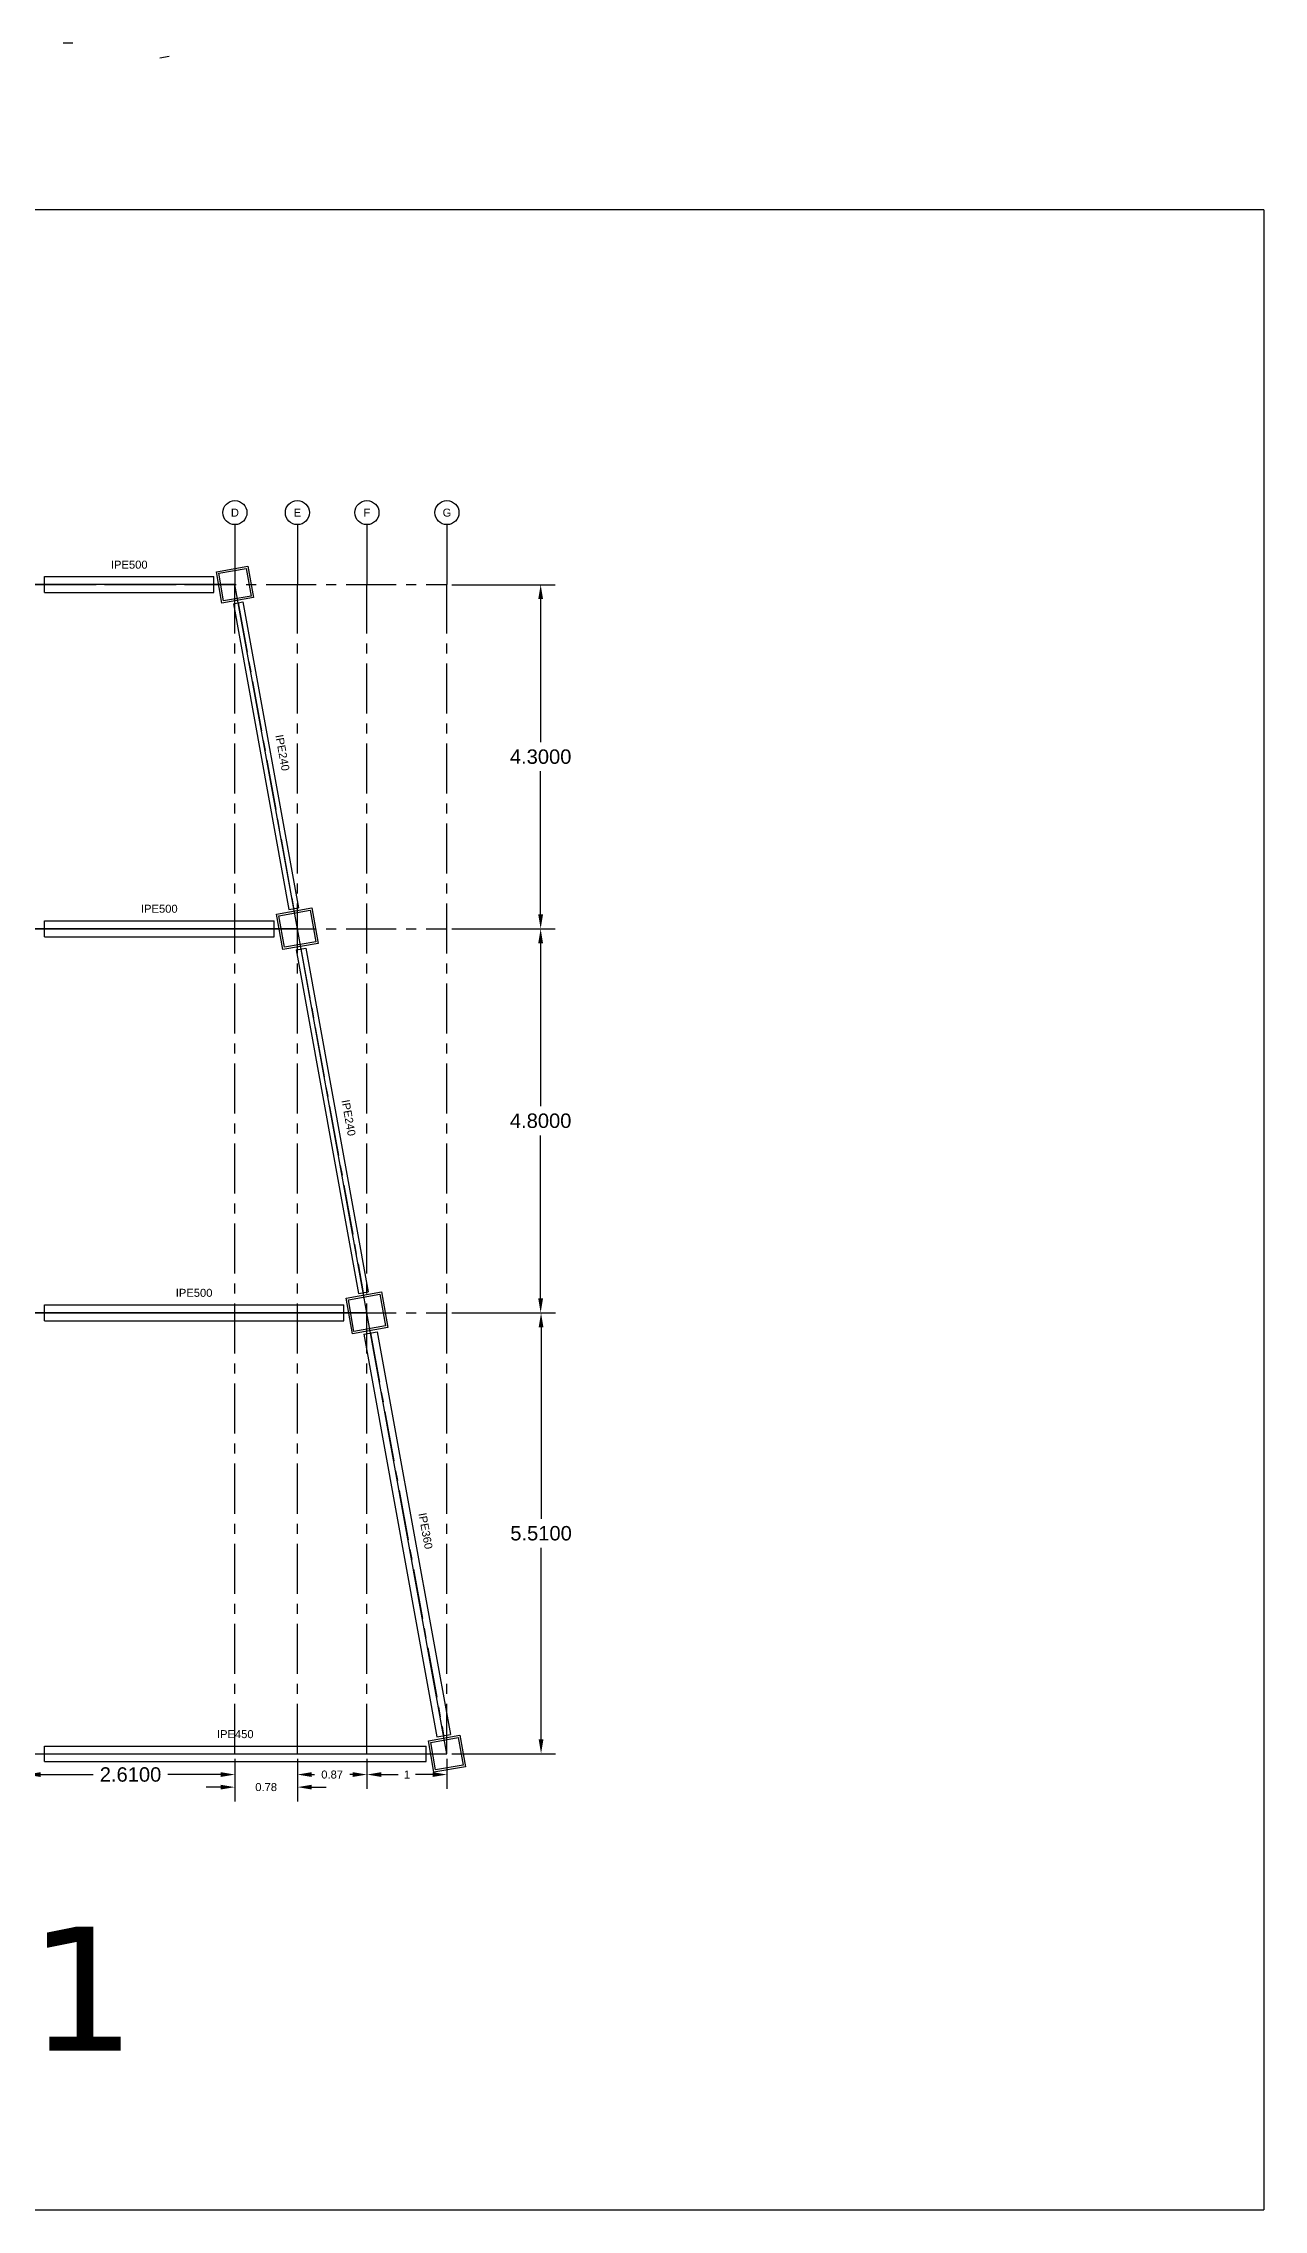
# Model space of a CAD drawing. Header units: metres. Extents: x 158 to 495, y 93 to 262.
# Drawn here: x 177.71 to 192.96, y 197.9 to 224.97 of the extents above; entities that cross this region are included whole.
import ezdxf
from ezdxf.enums import TextEntityAlignment as Align

# ---------------------------------------------------------------- set-up
doc = ezdxf.new("R2010")
doc.units = ezdxf.units.M
doc.header["$MEASUREMENT"] = 0
doc.linetypes.add('CENTER', pattern=[2, 1.25, -0.25, 0.25, -0.25])
doc.styles.get("Standard").update_dxf_attribs({"font": 'arial.ttf'})
doc.dimstyles.get("Standard").update_dxf_attribs({"dimtxt": 0.18, "dimasz": 0.18, "dimexe": 0.18, "dimexo": 0.0625, "dimgap": 0.09, "dimtad": 0, "dimtih": 1, "dimtoh": 1, "dimdec": 4, "dimzin": 0, "dimdsep": 46, "dimtxsty": 'Standard', "dimcen": 0.09, "dimadec": 0, "dimazin": 0, "dimtfac": 1, "dimtdec": 4, "dimtofl": 0, "dimtmove": 0, "dimatfit": 3, "dimfxl": 1, "dimtolj": 1, "dimtzin": 0, "dimarcsym": 0})

# ---------------------------------------------------------------- blocks, each defined once
blk = doc.blocks.new('*D192')
at = {"color": 0, "lineweight": -2, "transparency": 16777216}
for p, q in [((177.493, 203.531), (177.493, 203.153)), ((177.673, 203.333), (178.333, 203.333)), ((179.923, 203.333), (179.263, 203.333)), ((180.103, 203.531), (180.103, 203.153))]:
    blk.add_line(p, q, dxfattribs=at)
at = {"color": 0, "transparency": 16777216}
for points in [[(177.673, 203.363), (177.673, 203.303), (177.493, 203.333)], [(179.923, 203.363), (179.923, 203.303), (180.103, 203.333)]]:
    blk.add_solid(points, dxfattribs=at)
at = {"layer": 'Defpoints', "color": 0, "transparency": 16777216}
for p in [(177.493, 203.593), (180.103, 203.593), (180.103, 203.333)]:
    blk.add_point(p, dxfattribs=at)
at = {"color": 0, "transparency": 16777216, "insert": (178.798, 203.333), "char_height": 0.18, "attachment_point": 5}
blk.add_mtext('\\A1;2.6100', dxfattribs=at)
blk = doc.blocks.new('*D193')
at = {"color": 0, "lineweight": -2, "transparency": 16777216}
for p, q in [((180.103, 203.531), (180.103, 202.996)), ((180.883, 203.531), (180.883, 202.996)), ((179.923, 203.176), (179.743, 203.176)), ((181.063, 203.176), (181.243, 203.176))]:
    blk.add_line(p, q, dxfattribs=at)
at = {"color": 0, "transparency": 16777216}
for points in [[(179.923, 203.206), (179.923, 203.146), (180.103, 203.176)], [(181.063, 203.206), (181.063, 203.146), (180.883, 203.176)]]:
    blk.add_solid(points, dxfattribs=at)
at = {"layer": 'Defpoints', "color": 0, "transparency": 16777216}
for p in [(180.103, 203.593), (180.883, 203.593), (180.883, 203.176)]:
    blk.add_point(p, dxfattribs=at)
at = {"color": 0, "transparency": 16777216, "insert": (180.493, 203.176), "char_height": 0.18, "attachment_point": 5}
blk.add_mtext('\\A1;{\\H0.55556x;0.78}', dxfattribs=at)
blk = doc.blocks.new('*D194')
at = {"color": 0, "lineweight": -2, "transparency": 16777216}
for p, q in [((180.883, 203.531), (180.883, 203.153)), ((181.063, 203.333), (181.098, 203.333)), ((181.573, 203.333), (181.538, 203.333)), ((181.753, 203.531), (181.753, 203.153))]:
    blk.add_line(p, q, dxfattribs=at)
at = {"color": 0, "transparency": 16777216}
for points in [[(181.063, 203.363), (181.063, 203.303), (180.883, 203.333)], [(181.573, 203.363), (181.573, 203.303), (181.753, 203.333)]]:
    blk.add_solid(points, dxfattribs=at)
at = {"layer": 'Defpoints', "color": 0, "transparency": 16777216}
for p in [(180.883, 203.593), (181.753, 203.593), (181.753, 203.333)]:
    blk.add_point(p, dxfattribs=at)
at = {"color": 0, "transparency": 16777216, "insert": (181.318, 203.333), "char_height": 0.18, "attachment_point": 5}
blk.add_mtext('\\A1;{\\H0.55556x;0.87}', dxfattribs=at)
blk = doc.blocks.new('*D195')
at = {"color": 0, "lineweight": -2, "transparency": 16777216}
for p, q in [((181.753, 203.531), (181.753, 203.153)), ((181.933, 203.333), (182.144, 203.333)), ((182.573, 203.333), (182.361, 203.333)), ((182.753, 203.531), (182.753, 203.153))]:
    blk.add_line(p, q, dxfattribs=at)
at = {"color": 0, "transparency": 16777216}
for points in [[(181.933, 203.363), (181.933, 203.303), (181.753, 203.333)], [(182.573, 203.363), (182.573, 203.303), (182.753, 203.333)]]:
    blk.add_solid(points, dxfattribs=at)
at = {"layer": 'Defpoints', "color": 0, "transparency": 16777216}
for p in [(181.753, 203.593), (182.753, 203.593), (182.753, 203.333)]:
    blk.add_point(p, dxfattribs=at)
at = {"color": 0, "transparency": 16777216, "insert": (182.253, 203.333), "char_height": 0.18, "attachment_point": 5}
blk.add_mtext('\\A1;{\\H0.55556x;1}', dxfattribs=at)
blk = doc.blocks.new('*D217')
at = {"color": 0, "lineweight": -2, "transparency": 16777216}
for p, q in [((182.815, 218.203), (184.104, 218.203)), ((183.924, 218.023), (183.924, 216.235)), ((183.924, 214.083), (183.924, 215.871)), ((182.815, 213.903), (184.104, 213.903))]:
    blk.add_line(p, q, dxfattribs=at)
at = {"color": 0, "transparency": 16777216}
for points in [[(183.894, 218.023), (183.954, 218.023), (183.924, 218.203)], [(183.894, 214.083), (183.954, 214.083), (183.924, 213.903)]]:
    blk.add_solid(points, dxfattribs=at)
at = {"layer": 'Defpoints', "color": 0, "transparency": 16777216}
for p in [(182.753, 218.203), (182.753, 213.903), (183.924, 213.903)]:
    blk.add_point(p, dxfattribs=at)
at = {"color": 0, "transparency": 16777216, "insert": (183.924, 216.053), "char_height": 0.18, "attachment_point": 5}
blk.add_mtext('\\A1;4.3000', dxfattribs=at)
blk = doc.blocks.new('*D218')
at = {"color": 0, "lineweight": -2, "transparency": 16777216}
for p, q in [((182.815, 213.903), (184.104, 213.903)), ((183.924, 213.723), (183.924, 211.685)), ((183.924, 209.283), (183.924, 211.321)), ((182.815, 209.103), (184.104, 209.103))]:
    blk.add_line(p, q, dxfattribs=at)
at = {"color": 0, "transparency": 16777216}
for points in [[(183.894, 213.723), (183.954, 213.723), (183.924, 213.903)], [(183.894, 209.283), (183.954, 209.283), (183.924, 209.103)]]:
    blk.add_solid(points, dxfattribs=at)
at = {"layer": 'Defpoints', "color": 0, "transparency": 16777216}
for p in [(182.753, 213.903), (182.753, 209.103), (183.924, 209.103)]:
    blk.add_point(p, dxfattribs=at)
at = {"color": 0, "transparency": 16777216, "insert": (183.924, 211.503), "char_height": 0.18, "attachment_point": 5}
blk.add_mtext('\\A1;4.8000', dxfattribs=at)
blk = doc.blocks.new('*D219')
at = {"color": 0, "lineweight": -2, "transparency": 16777216}
for p, q in [((182.815, 209.103), (184.109, 209.103)), ((183.929, 208.923), (183.929, 206.53)), ((183.929, 203.773), (183.929, 206.166)), ((182.815, 203.593), (184.109, 203.593))]:
    blk.add_line(p, q, dxfattribs=at)
at = {"color": 0, "transparency": 16777216}
for points in [[(183.899, 208.923), (183.959, 208.923), (183.929, 209.103)], [(183.899, 203.773), (183.959, 203.773), (183.929, 203.593)]]:
    blk.add_solid(points, dxfattribs=at)
at = {"layer": 'Defpoints', "color": 0, "transparency": 16777216}
for p in [(182.753, 209.103), (182.753, 203.593), (183.929, 203.593)]:
    blk.add_point(p, dxfattribs=at)
at = {"color": 0, "transparency": 16777216, "insert": (183.929, 206.348), "char_height": 0.18, "attachment_point": 5}
blk.add_mtext('\\A1;5.5100', dxfattribs=at)

msp = doc.modelspace()

# ---------------------------------------------------------------- linework, layer by layer
at = {"linetype": 'Continuous'}
for p, q in [((178.07509, 224.96827), (177.95509, 224.96827)), ((179.1639, 224.78735), (179.28198, 224.80877)), ((180.1029, 218.95339), (180.1029, 218.20339)), ((180.8829, 218.95339), (180.8829, 218.20339)), ((181.7529, 218.95339), (181.7529, 218.20339)), ((182.7529, 218.95339), (182.7529, 218.20339)), ((177.7229, 218.30339), (179.84121, 218.30339)), ((177.7229, 218.10339), (177.7229, 218.30339)), ((179.84121, 218.10339), (179.84121, 218.30339)), ((177.7229, 218.10339), (179.84121, 218.10339)), ((180.08509, 217.96541), (180.20316, 217.98683)), ((180.08509, 217.96541), (180.77815, 214.14467)), ((180.20316, 217.98683), (180.89622, 214.16609)), ((180.77815, 214.14467), (180.89622, 214.16609)), ((177.7229, 214.00339), (180.59225, 214.00339)), ((177.7229, 213.80339), (177.7229, 214.00339)), ((180.59225, 213.80339), (180.59225, 214.00339)), ((177.7229, 213.80339), (180.59225, 213.80339)), ((180.86953, 213.64072), (180.9876, 213.66212)), ((180.86953, 213.64072), (181.64819, 209.34465)), ((180.9876, 213.66212), (181.76627, 209.36605)), ((181.64819, 209.34465), (181.76627, 209.36605)), ((177.7229, 209.20339), (181.46225, 209.20339)), ((177.7229, 209.00339), (177.7229, 209.20339)), ((177.7229, 209.00339), (181.46225, 209.00339)), ((181.46225, 209.00339), (181.46225, 209.20339)), ((181.715, 208.8362), (181.88227, 208.86656)), ((181.715, 208.8362), (182.62801, 203.80549)), ((181.88227, 208.86656), (182.79528, 203.83585)), ((177.7229, 203.68839), (182.49121, 203.68839)), ((177.7229, 203.49839), (177.7229, 203.68839)), ((182.49121, 203.49839), (182.49121, 203.68839)), ((182.62801, 203.80549), (182.79528, 203.83585)), ((177.7229, 203.49839), (182.49121, 203.49839))]:
    msp.add_line(p, q, dxfattribs=at)
for p, q in [((192.96108, 222.88731), (157.61564, 222.88731)), ((192.96108, 222.88731), (192.96108, 197.89559)), ((157.61564, 197.89559), (192.96108, 197.89559))]:
    msp.add_line(p, q)
at = {"linetype": 'CENTER', "ltscale": 0.5}
for p, q in [((166.4929, 218.20339), (182.7529, 218.20339)), ((177.7229, 218.20339), (179.84121, 218.20339)), ((180.1029, 203.59339), (180.1029, 218.20339)), ((180.14412, 217.97612), (180.83719, 214.15538)), ((180.8829, 203.59339), (180.8829, 218.20339)), ((181.7529, 203.59339), (181.7529, 218.20339)), ((182.7529, 203.59339), (182.7529, 218.20339)), ((166.4929, 213.90339), (182.7529, 213.90339)), ((177.7229, 213.90339), (180.59225, 213.90339)), ((180.92857, 213.65142), (181.70723, 209.35535)), ((166.4929, 209.10339), (182.7529, 209.10339)), ((177.7229, 209.10339), (181.46225, 209.10339)), ((181.79863, 208.85138), (182.71165, 203.82067)), ((166.4929, 203.59339), (182.7529, 203.59339)), ((177.7229, 203.59339), (182.49121, 203.59339))]:
    msp.add_line(p, q, dxfattribs=at)
at = {"linetype": 'Continuous'}
for points in [[(180.33459, 218.04116), (179.94067, 217.9717), (179.87121, 218.36562), (180.26513, 218.43508)], [(180.30563, 218.06144), (179.96094, 218.00066), (179.90017, 218.34534), (180.24485, 218.40612)], [(177.4929, 213.90339), (180.8829, 213.90339), (180.1029, 218.20339), (177.4929, 218.20339)], [(181.14355, 213.72088), (180.70039, 213.64274), (180.62225, 214.0859), (181.06541, 214.16404)], [(177.4929, 209.10339), (181.7529, 209.10339), (180.8829, 213.90339), (177.4929, 213.90339)], [(181.11459, 213.74116), (180.72067, 213.6717), (180.65121, 214.06562), (181.04513, 214.13508)], [(182.01355, 208.92088), (181.57039, 208.84274), (181.49225, 209.2859), (181.93541, 209.36404)], [(181.98459, 208.94116), (181.59067, 208.8717), (181.52121, 209.26562), (181.91513, 209.33508)], [(177.4929, 209.10339), (177.4929, 203.59339), (182.7529, 203.59339), (181.7529, 209.10339)], [(182.98459, 203.43116), (182.59067, 203.3617), (182.52121, 203.75562), (182.91513, 203.82508)], [(182.95563, 203.45144), (182.61094, 203.39066), (182.55017, 203.73534), (182.89485, 203.79612)]]:
    msp.add_lwpolyline(points, close=True, dxfattribs=at)
for centre in [(180.1029, 219.10339), (180.8829, 219.10339), (181.7529, 219.10339), (182.7529, 219.10339)]:
    msp.add_circle(centre, 0.15, dxfattribs=at)

# ---------------------------------------------------------------- texts
for s, p in [('D', (180.1029, 219.10339)), ('E', (180.8829, 219.10339)), ('F', (181.7529, 219.10339)), ('G', (182.7529, 219.10339)), ('IPE500', (178.78205, 218.45339)), ('IPE500', (179.15757, 214.15339)), ('IPE500', (179.59257, 209.35339)), ('IPE450', (180.10705, 203.83839))]:
    msp.add_text(s, height=0.1).set_placement(p, align=Align.MIDDLE)
for s, rotation, p in [('IPE240', 280.281393, (180.69728, 216.10323)), ('IPE240', 280.273331, (181.52453, 211.54084)), ('IPE360', 280.286544, (182.48636, 206.37799))]:
    msp.add_text(s, height=0.1, rotation=rotation).set_placement(p, align=Align.MIDDLE)
at = {"insert": (171.22589, 201.43279), "char_height": 1.55, "attachment_point": 1}
msp.add_mtext_dynamic_manual_height_columns('{\\fVerdana|b0|i0|c0|p34;Story 1}', width=8.7628607, gutter_width=1, heights=[0], dxfattribs=at)

# ---------------------------------------------------------------- dimensions: what is measured, and where the dimension line sits
for base, p1, p2, picture, middle in [((183.92445, 213.90339), (182.7529, 218.20339), (182.7529, 213.90339), '*D217', (183.92445, 216.05339)), ((183.92445, 209.10339), (182.7529, 213.90339), (182.7529, 209.10339), '*D218', (183.92445, 211.50339)), ((183.92864, 203.59339), (182.7529, 209.10339), (182.7529, 203.59339), '*D219', (183.92864, 206.34839))]:
    dim = msp.add_linear_dim(base=base, p1=p1, p2=p2, angle=90, dimstyle='Standard')
    dim.commit()
    dim.dimension.update_dxf_attribs({"geometry": picture, "text_midpoint": middle})
dim = msp.add_linear_dim(base=(180.1029, 203.33339), p1=(177.4929, 203.59339), p2=(180.1029, 203.59339), dimstyle='Standard')
dim.commit()
dim.dimension.update_dxf_attribs({"geometry": '*D192', "text_midpoint": (178.7979, 203.33339)})
for base, p1, p2, text, picture, middle in [((180.8829, 203.17579), (180.1029, 203.59339), (180.8829, 203.59339), '{\\H0.55556x;0.78}', '*D193', (180.4929, 203.17579)), ((181.7529, 203.33339), (180.8829, 203.59339), (181.7529, 203.59339), '{\\H0.55556x;0.87}', '*D194', (181.3179, 203.33339))]:
    dim = msp.add_linear_dim(base=base, p1=p1, p2=p2, text=text, dimstyle='Standard')
    dim.commit()
    dim.dimension.update_dxf_attribs({"geometry": picture, "text_midpoint": middle, "dimtype": 160})
dim = msp.add_linear_dim(base=(182.7529, 203.33339), p1=(181.7529, 203.59339), p2=(182.7529, 203.59339), text='{\\H0.55556x;1}', dimstyle='Standard')
dim.commit()
dim.dimension.update_dxf_attribs({"geometry": '*D195', "text_midpoint": (182.2529, 203.33339)})

doc.saveas('drawing.dxf')
